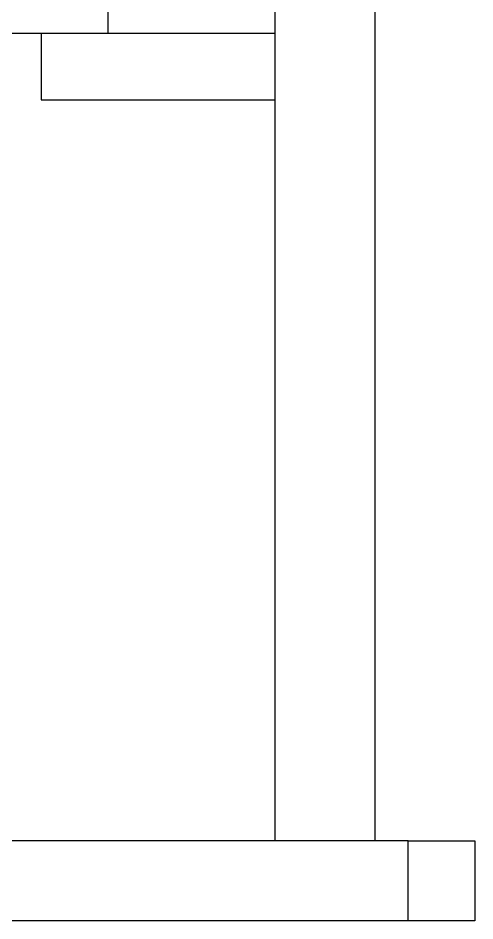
# Model space of a CAD drawing. Header units: millimetres. Extents: x 415 to 2018, y 500 to 823.
# Drawn here: x 1167.52 to 1174.37, y 684.93 to 698.46 of the extents above; entities that cross this region are included whole.
import ezdxf

# ---------------------------------------------------------------- set-up
doc = ezdxf.new("R2010")
doc.units = ezdxf.units.MM

msp = doc.modelspace()

# ---------------------------------------------------------------- linework, layer by layer
at = {"color": 161, "linetype": 'Continuous', "lineweight": 25, "true_color": 0x67adff}
for p, q in [((1171.3677, 702.1273), (1171.3677, 686.1273)), ((1172.8677, 702.1273), (1172.8677, 686.1273)), ((1168.8677, 699.0308), (1168.8677, 698.2308)), ((1160.8677, 698.2308), (1167.8677, 698.2308)), ((1167.8677, 698.2308), (1171.3677, 698.2308)), ((1167.8677, 698.2308), (1167.8677, 697.2308)), ((1167.8677, 697.2308), (1171.3677, 697.2308)), ((1173.3677, 686.1273), (1155.3677, 686.1273)), ((1173.3677, 684.9273), (1173.3677, 686.1273)), ((1173.3677, 686.1273), (1174.3677, 686.1273)), ((1174.3677, 686.1273), (1174.3677, 684.9273)), ((1173.3677, 684.9273), (1155.3677, 684.9273)), ((1174.3677, 684.9273), (1173.3677, 684.9273))]:
    msp.add_line(p, q, dxfattribs=at)

doc.saveas('drawing.dxf')
